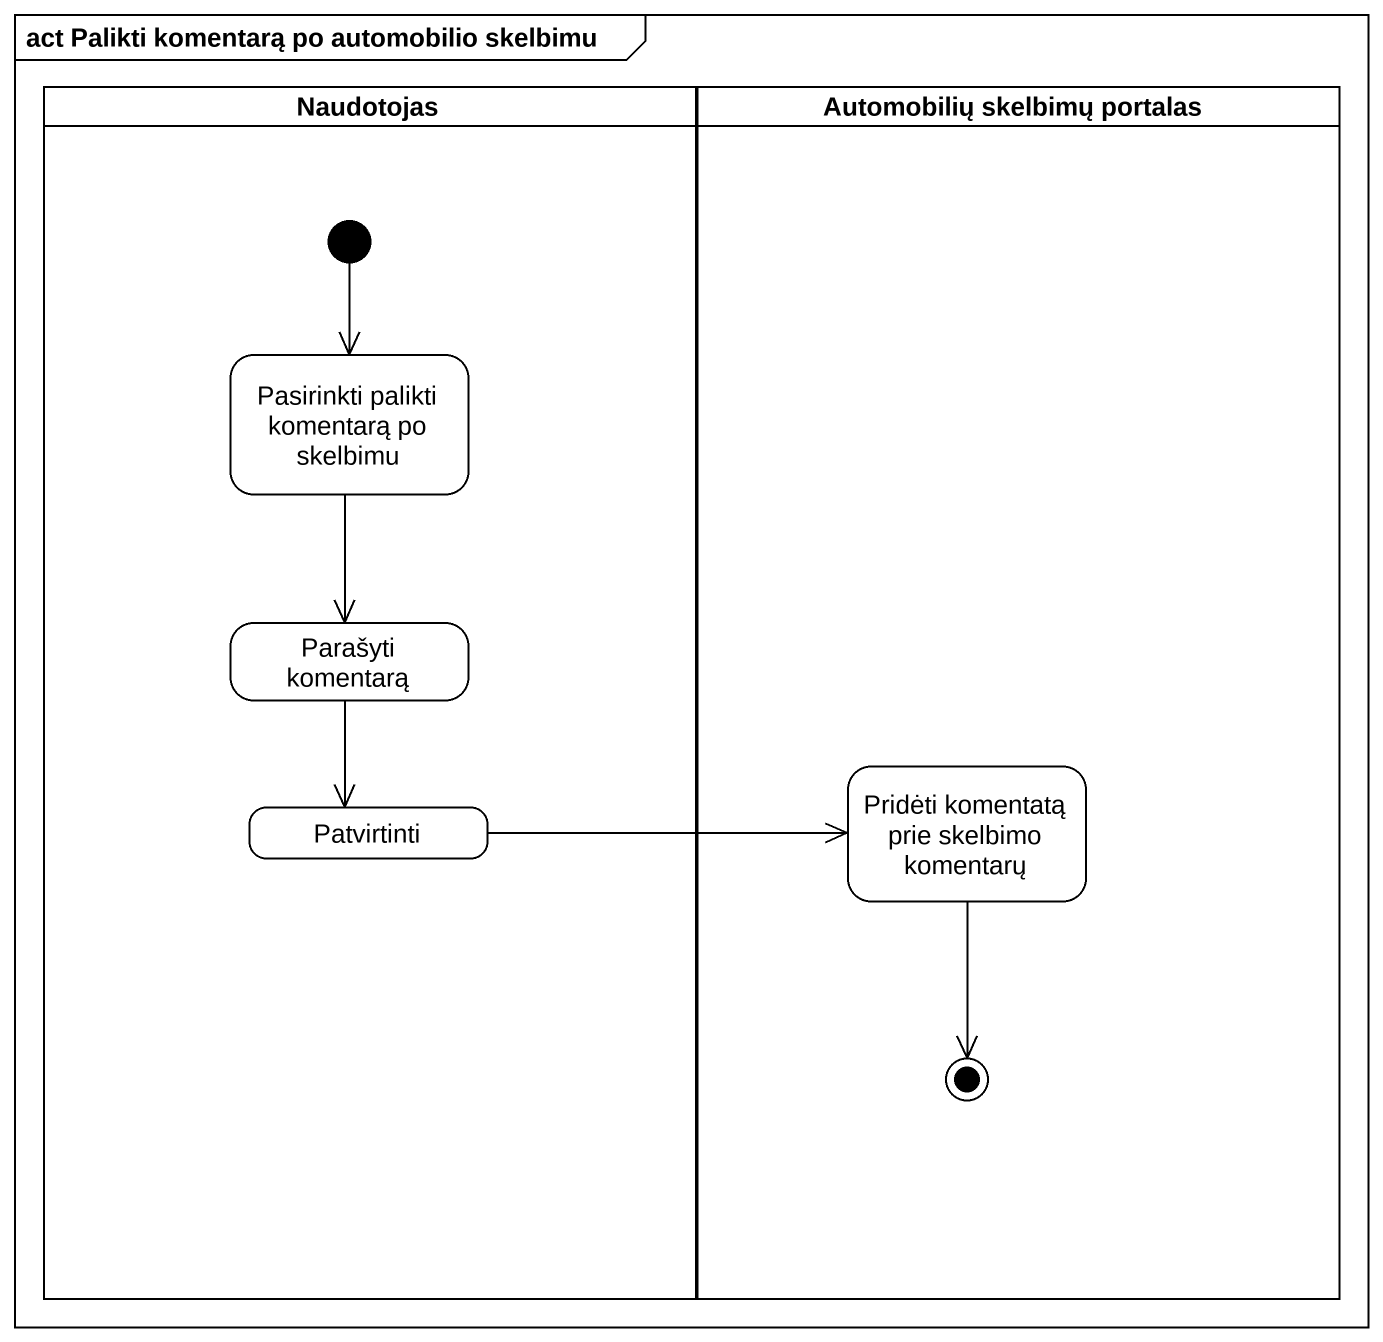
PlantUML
@startuml
mainframe act Palikti komentarą po automobilio skelbimu
hide empty description
state Naudotojas <<partition>> {
  state "Pasirinkti palikti komentarą po skelbimu" as Pasirinkti_palikti
  state "Parašyti komentarą" as Parašyti_komentarą
  state Patvirtinti
  [*] --> Pasirinkti_palikti
}
state "Automobilių skelbimų portalas" as Automobilių_skelbimų <<partition>> {
  state "Pridėti komentatą prie skelbimo komentarų" as Pridėti_komentatą_prie
  Pridėti_komentatą_prie --> [*]
}
Pasirinkti_palikti --> Parašyti_komentarą
Parašyti_komentarą --> Patvirtinti
Patvirtinti -right-> Pridėti_komentatą_prie
@enduml
